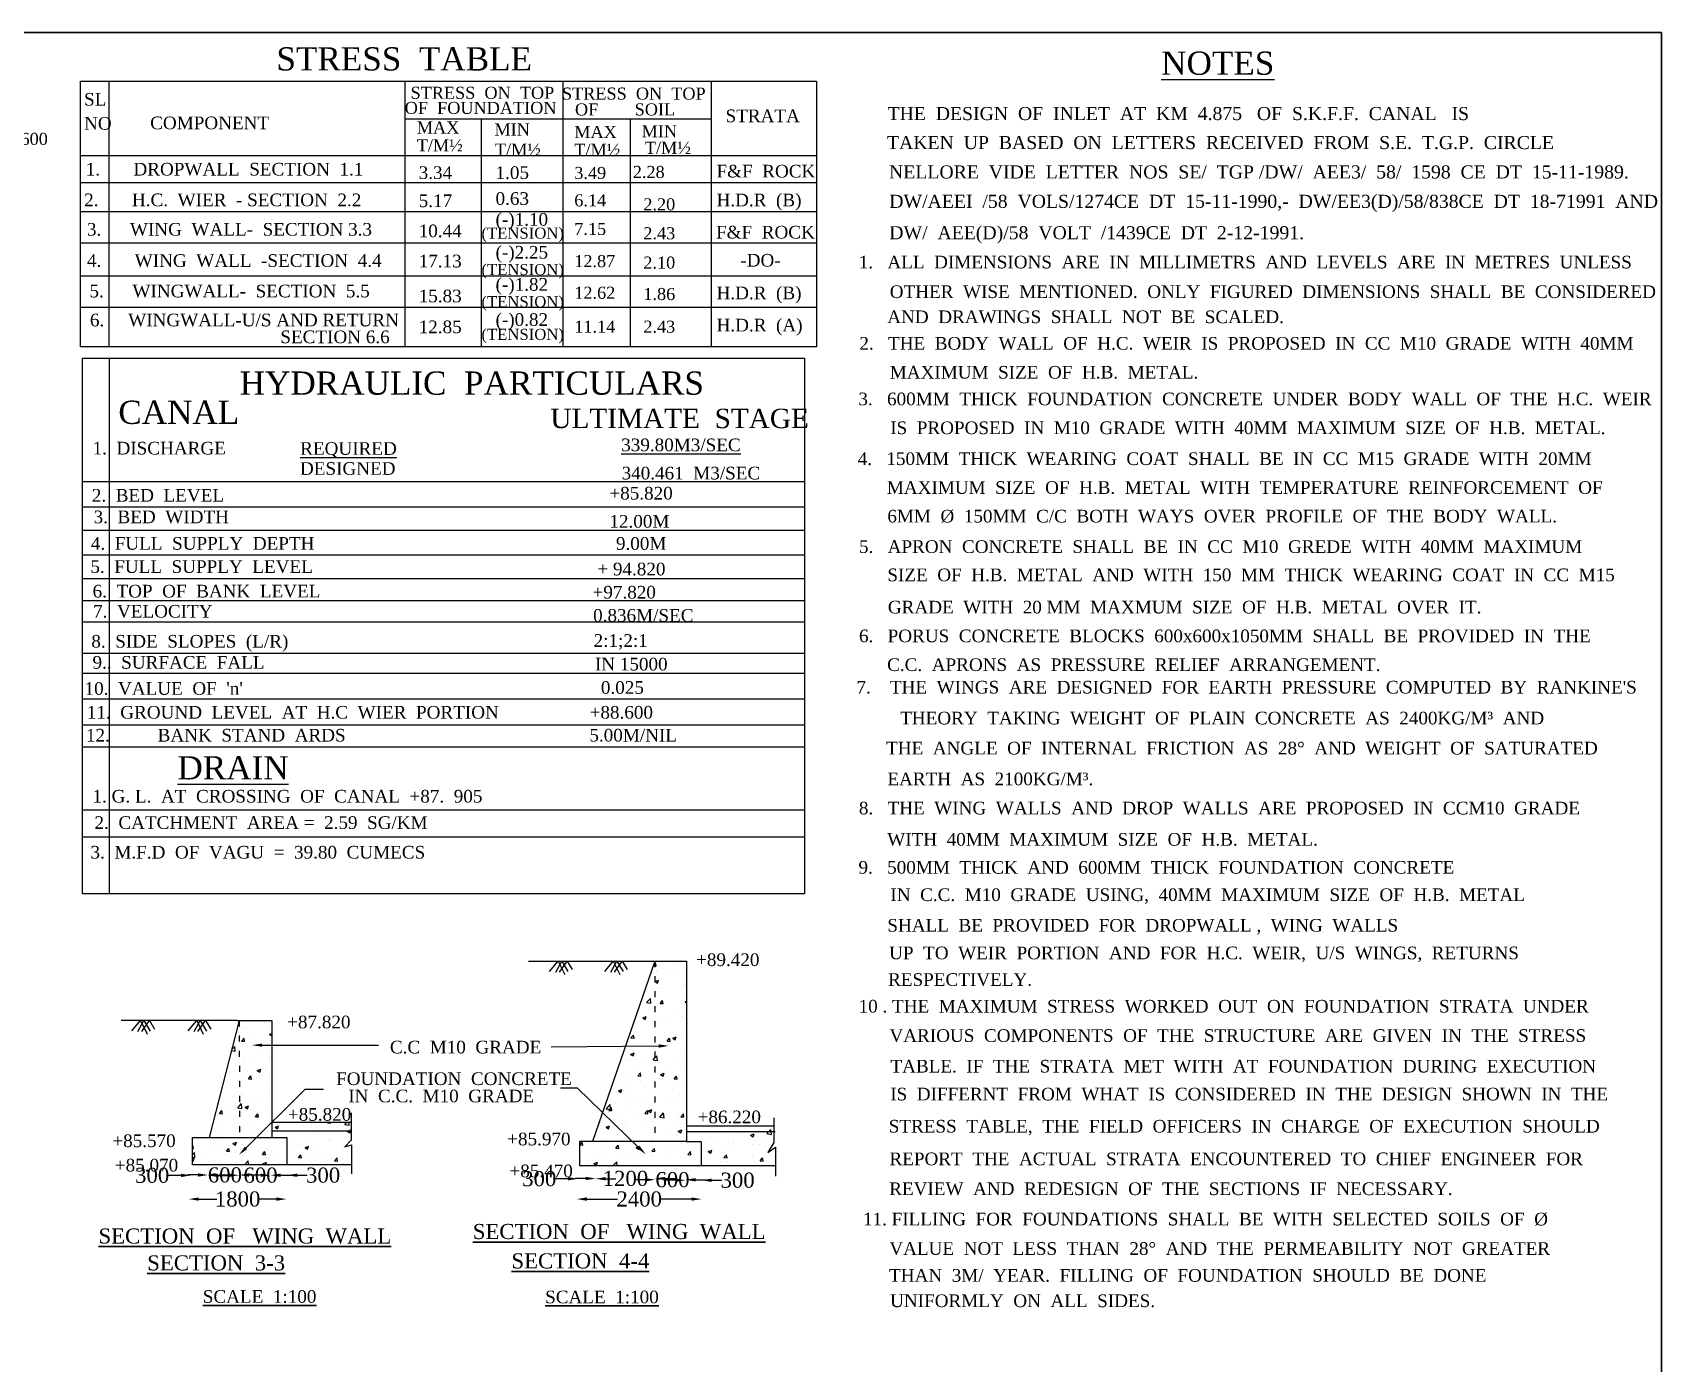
# Model space of a CAD drawing. Header units: millimetres. Extents: x -11858 to -3166, y -2910 to 2562.
# Drawn here: x -6419 to -3177, y -88 to 2562 of the extents above; entities that cross this region are included whole.
import ezdxf

# ---------------------------------------------------------------- set-up
doc = ezdxf.new("R2010")
doc.units = ezdxf.units.MM
doc.header["$MEASUREMENT"] = 0
doc.linetypes.add('ACAD_ISO03W100', pattern=[30, 12, -18])
for name, color, linetype in [('DIM', 5, 'Continuous'), ('DOT LINE', 3, 'ACAD_ISO03W100'), ('DWG. LINE', 1, 'Continuous'), ('HATCH', 2, 'Continuous'), ('RAILING', 4, 'Continuous'), ('TEXT', 7, 'Continuous')]:
    doc.layers.add(name, color=color, linetype=linetype)
doc.layers.add('TITLE', color=7, linetype='Continuous', lineweight=30)
doc.styles.get("Standard").update_dxf_attribs({"font": 'TIMES.TTF', "height": 30})

msp = doc.modelspace()

# ---------------------------------------------------------------- linework, layer by layer
at = {"layer": 'DIM', "color": 5}
for p, q in [((-6124, 286.7), (-6149.5, 286.7)), ((-6090, 287.5), (-6110, 287.5)), ((-6050, 286.7), (-6030, 286.7)), ((-6028.5, 287), (-6048.5, 287)), ((-5988.5, 287.5), (-5968.5, 287.5)), ((-5965.5, 287), (-5985.5, 287)), ((-5925.5, 287), (-5905.5, 287)), ((-5892.5, 287), (-5872.5, 287)), ((-5353.5, 280), (-5379, 280)), ((-5318.5, 280.5), (-5338.5, 280.5)), ((-5278.5, 280), (-5258.5, 280)), ((-5200, 278), (-5220, 278)), ((-5160, 280.5), (-5140, 280.5)), ((-5139.5, 277), (-5159.5, 277)), ((-5099.5, 278), (-5079.5, 278)), ((-5067.5, 277), (-5047.5, 277)), ((-6088.5, 239.5), (-6052.3, 239.5)), ((-5934, 239.5), (-5970.2, 239.5)), ((-5316, 239.5), (-5254.9, 239.5)), ((-5107.5, 239.5), (-5168.6, 239.5))]:
    msp.add_line(p, q, dxfattribs=at)
at = {"layer": 'DIM'}
for points in [[(-5962.5, 546), (-5730.5, 546)], [(-5173, 544.3), (-5387, 542)], [(-5994.3, 341.6), (-5876.5, 458.5), (-5840, 458.5)], [(-5212.9, 342.4), (-5334.5, 460.5), (-5368.5, 460.5)]]:
    msp.add_lwpolyline(points, dxfattribs=at)
for points in [[(-5962.5, 542.7), (-5982.5, 546), (-5962.5, 549.3)], [(-5173, 547.6), (-5153, 544.5), (-5173, 541)], [(-5992, 339.2), (-6008.5, 327.5), (-5996.7, 344)], [(-5210.5, 344.8), (-5198.5, 328.5), (-5215.2, 340)]]:
    msp.add_solid(points, dxfattribs=at)
at = {"layer": 'DIM', "color": 5}
for points in [[(-6124, 290), (-6124, 283.4), (-6104, 286.7)], [(-6090, 290.8), (-6090, 284.2), (-6070, 287.5)], [(-6050, 290), (-6050, 283.4), (-6070, 286.7)], [(-6028.5, 290.3), (-6028.5, 283.7), (-6008.5, 287)], [(-5988.5, 290.8), (-5988.5, 284.2), (-6008.5, 287.5)], [(-5965.5, 290.3), (-5965.5, 283.7), (-5945.5, 287)], [(-5925.5, 290.3), (-5925.5, 283.7), (-5945.5, 287)], [(-5892.5, 290.3), (-5892.5, 283.7), (-5912.5, 287)], [(-5353.5, 283.3), (-5353.5, 276.7), (-5333.5, 280)], [(-5318.5, 283.8), (-5318.5, 277.2), (-5298.5, 280.5)], [(-5278.5, 283.3), (-5278.5, 276.7), (-5298.5, 280)], [(-5200, 281.3), (-5200, 274.7), (-5180, 278)], [(-5160, 283.8), (-5160, 277.2), (-5180, 280.5)], [(-5139.5, 280.3), (-5139.5, 273.7), (-5119.5, 277)], [(-5099.5, 281.3), (-5099.5, 274.7), (-5119.5, 278)], [(-5067.5, 280.3), (-5067.5, 273.7), (-5087.5, 277)], [(-6088.5, 242.8), (-6088.5, 236.2), (-6108.5, 239.5)], [(-5934, 242.8), (-5934, 236.2), (-5914, 239.5)], [(-5316, 242.8), (-5316, 236.2), (-5336, 239.5)], [(-5107.5, 242.8), (-5107.5, 236.2), (-5087.5, 239.5)]]:
    msp.add_solid(points, dxfattribs=at)
at = {"layer": 'DOT LINE'}
for p, q in [((-5180.5, 713.5), (-5180.5, 354)), ((-6008, 595), (-6007.2, 362))]:
    msp.add_line(p, q, dxfattribs=at)
at = {"layer": 'DWG. LINE'}
for p, q in [((-5432, 713.5), (-5117.5, 713.5)), ((-5180.5, 713.5), (-5304.5, 354)), ((-5117.5, 713.5), (-5117.5, 354)), ((-6012, 595), (-6243, 595)), ((-6008, 595), (-6068, 362)), ((-6012, 595), (-5943, 595)), ((-5943, 595), (-5943, 361)), ((-5943, 392.5), (-5785, 392.5)), ((-5785, 411.5), (-5785, 357)), ((-4943.5, 401.5), (-4943.5, 352.5)), ((-6101, 308), (-6101, 362)), ((-6101, 362), (-5913.5, 362)), ((-5943, 375.5), (-5785, 375.5)), ((-5913.5, 362), (-5913.5, 308)), ((-5785, 357), (-5797.5, 343.5)), ((-5117.5, 385.5), (-4943.5, 385.5)), ((-5117.5, 374), (-4941, 374)), ((-5797.5, 343.5), (-5784.5, 347.5)), ((-5784.5, 347.5), (-5784.5, 290)), ((-5117.5, 354), (-5330.5, 354)), ((-5330.5, 354), (-5330.5, 306.5)), ((-5117.5, 354), (-5088.5, 354)), ((-5088.5, 354), (-5088.5, 306.5)), ((-4943.5, 352.5), (-4955.5, 332)), ((-4955.5, 332), (-4940.5, 343)), ((-4940.5, 343), (-4940.5, 285)), ((-5784.5, 308), (-6101, 308)), ((-5330.5, 306.5), (-4941, 306.5))]:
    msp.add_line(p, q, dxfattribs=at)
at = {"layer": 'HATCH'}
for p, q in [((-5390, 692.9), (-5373, 713.5)), ((-5378, 691.4), (-5366, 713.5)), ((-5378, 691.4), (-5366, 713.5)), ((-5373, 713.5), (-5360, 686.4)), ((-5370.5, 691.4), (-5355.3, 713.5)), ((-5366, 713.5), (-5353.5, 692.4)), ((-5366, 713.5), (-5353.5, 692.4)), ((-5355.3, 713.5), (-5345, 696.4)), ((-5280.5, 692.9), (-5263.5, 713.5)), ((-5268.5, 691.4), (-5256.5, 713.5)), ((-5268.5, 691.4), (-5256.5, 713.5)), ((-5263.5, 713.5), (-5250.5, 686.4)), ((-5261, 691.4), (-5245.8, 713.5)), ((-5256.5, 713.5), (-5244, 692.4)), ((-5256.5, 713.5), (-5244, 692.4)), ((-5245.8, 713.5), (-5235.5, 696.4)), ((-5183.6, 704.4), (-5180.5, 704.1)), ((-5183.3, 705.4), (-5180.5, 708.7)), ((-5180.5, 708.7), (-5179.3, 710.2)), ((-5180.5, 704.1), (-5178.1, 703.9)), ((-5178.1, 703.9), (-5179.3, 710.2)), ((-5176.8, 694.4), (-5176.8, 694.4)), ((-5174.8, 693), (-5174.8, 693)), ((-5160.2, 697.5), (-5160.2, 697.5)), ((-5138.9, 699.4), (-5138.9, 699.4)), ((-5132.9, 705), (-5132.9, 705)), ((-5122.9, 700.5), (-5122.9, 700.5)), ((-5180.4, 652.5), (-5180.4, 652.5)), ((-5180.3, 672.8), (-5173.3, 675.4)), ((-5180.3, 672.8), (-5175.3, 669.4)), ((-5176, 659.7), (-5176, 659.7)), ((-5175.3, 669.4), (-5173.3, 675.4)), ((-5173.8, 667.6), (-5173.8, 667.6)), ((-5165.2, 659.9), (-5165.2, 659.9)), ((-5124.1, 667.2), (-5124.1, 667.2)), ((-5122, 662.5), (-5122, 662.5)), ((-5120.5, 665.3), (-5120.5, 665.3)), ((-5197.4, 630.8), (-5189.6, 638.9)), ((-5197.4, 630.8), (-5188.5, 629.4)), ((-5193.3, 616.5), (-5193.3, 616.5)), ((-5191.5, 620.5), (-5191.5, 620.5)), ((-5188.5, 629.4), (-5189.6, 638.9)), ((-5177.2, 626.4), (-5177.2, 626.4)), ((-5170.2, 629.2), (-5165.4, 635)), ((-5170.2, 629.2), (-5164.2, 628.7)), ((-5164.2, 628.7), (-5165.4, 635)), ((-5128.4, 628.8), (-5128.4, 628.8)), ((-5125.3, 633.9), (-5125.3, 633.9)), ((-5120.6, 632.5), (-5117.5, 633.7)), ((-5120.6, 632.5), (-5117.5, 630.4)), ((-6221.5, 574.4), (-6204.5, 595)), ((-6209.5, 572.9), (-6197.5, 595)), ((-6209.5, 572.9), (-6197.5, 595)), ((-6204.5, 595), (-6191.5, 567.9)), ((-6202, 572.9), (-6186.8, 595)), ((-6197.5, 595), (-6185, 573.9)), ((-6197.5, 595), (-6185, 573.9)), ((-6186.8, 595), (-6176.5, 577.9)), ((-6109.5, 574.4), (-6092.5, 595)), ((-6097.5, 572.9), (-6085.5, 595)), ((-6097.5, 572.9), (-6085.5, 595)), ((-6092.5, 595), (-6079.5, 567.9)), ((-6090, 572.9), (-6074.8, 595)), ((-6085.5, 595), (-6073, 573.9)), ((-6085.5, 595), (-6073, 573.9)), ((-6074.8, 595), (-6064.5, 577.9)), ((-5958.2, 591.5), (-5958.2, 591.5)), ((-5943.8, 588.3), (-5943.8, 588.3)), ((-5204.7, 600.2), (-5197.6, 602.9)), ((-5204.7, 600.2), (-5199.7, 596.9)), ((-5199.7, 596.9), (-5197.6, 602.9)), ((-5184.5, 592.8), (-5184.5, 592.8)), ((-5178.5, 593.1), (-5178.5, 593.1)), ((-5172.2, 603), (-5172.2, 603)), ((-5154.7, 589.4), (-5154.7, 589.4)), ((-5139.9, 614.2), (-5139.9, 614.2)), ((-5129.6, 592.7), (-5129.6, 592.7)), ((-5126.5, 600.6), (-5126.5, 600.6)), ((-5126.2, 602.8), (-5126.2, 602.8)), ((-5118.8, 600.8), (-5118.8, 600.8)), ((-6003.2, 554.1), (-5998.4, 559.8)), ((-6003.2, 554.1), (-5997.2, 553.6)), ((-6000.7, 579.3), (-6000.7, 579.3)), ((-5997.2, 553.5), (-5998.4, 559.8)), ((-5994.3, 581.9), (-5994.3, 581.9)), ((-5984.5, 552.1), (-5984.5, 552.1)), ((-5976.7, 557.4), (-5976.7, 557.4)), ((-5959.5, 555.4), (-5959.5, 555.4)), ((-5947.5, 567.8), (-5943, 569.5)), ((-5947.5, 567.8), (-5943, 564.7)), ((-5945, 555), (-5945, 555)), ((-5230.2, 553.4), (-5230.2, 553.4)), ((-5228.1, 560.3), (-5223.3, 566)), ((-5228.1, 560.3), (-5222.1, 559.7)), ((-5222.1, 559.7), (-5223.3, 566)), ((-5218.8, 560.9), (-5218.8, 560.9)), ((-5217.8, 581.1), (-5217.8, 581.1)), ((-5213.2, 565.7), (-5213.2, 565.7)), ((-5179.7, 559.8), (-5179.7, 559.8)), ((-5160.5, 570.9), (-5160.5, 570.9)), ((-5159.8, 563.4), (-5159.8, 563.4)), ((-5156.3, 554), (-5151.5, 559.7)), ((-5156.3, 554), (-5150.4, 553.5)), ((-5155.9, 553.2), (-5155.9, 553.2)), ((-5150.4, 553.5), (-5151.5, 559.7)), ((-5145, 560), (-5138, 562.7)), ((-5145, 560), (-5140, 556.6)), ((-5140, 556.6), (-5138, 562.7)), ((-5127.7, 567.3), (-5127.7, 567.3)), ((-5118.1, 558.2), (-5118.1, 558.2)), ((-6023.4, 535.1), (-6015.8, 533.9)), ((-6022.9, 537.2), (-6016.9, 543.4)), ((-6015.8, 533.9), (-6016.9, 543.4)), ((-6012.3, 535), (-6012.3, 535)), ((-5995.5, 548.6), (-5995.5, 548.6)), ((-5980, 546.1), (-5980, 546.1)), ((-5959, 532.7), (-5959, 532.7)), ((-5947.9, 520.9), (-5947.9, 520.9)), ((-5946.2, 521.7), (-5946.2, 521.7)), ((-5231.4, 520.1), (-5231.4, 520.1)), ((-5229, 527.7), (-5222, 530.4)), ((-5229, 527.7), (-5224, 524.4)), ((-5224, 524.4), (-5222, 530.4)), ((-5184.1, 516.8), (-5180.5, 520.6)), ((-5181, 549.9), (-5181, 549.9)), ((-5180.9, 526.5), (-5180.9, 526.5)), ((-5180.7, 525.9), (-5180.7, 525.9)), ((-5180.5, 520.6), (-5176.4, 525)), ((-5175.2, 515.5), (-5176.4, 525)), ((-5144.4, 518.8), (-5144.4, 518.8)), ((-5128.9, 534), (-5128.9, 534)), ((-5122.3, 535.9), (-5122.3, 535.9)), ((-6010.8, 512.6), (-6010.8, 512.6)), ((-5999.9, 495.3), (-5999.9, 495.3)), ((-5996.8, 512.4), (-5996.8, 512.4)), ((-5996.7, 515.3), (-5996.7, 515.3)), ((-5985.8, 515.9), (-5985.8, 515.9)), ((-5971.9, 495.3), (-5964.9, 497.9)), ((-5971.9, 495.3), (-5966.9, 491.9)), ((-5966.9, 491.9), (-5964.9, 497.9)), ((-5947.4, 488.4), (-5947.4, 488.4)), ((-5946.5, 493), (-5946.5, 493)), ((-5239, 515.9), (-5239, 515.9)), ((-5232.7, 514.6), (-5232.7, 514.6)), ((-5232.6, 486.8), (-5232.6, 486.8)), ((-5214.2, 485), (-5209.4, 490.8)), ((-5211.6, 501.1), (-5211.6, 501.1)), ((-5208.2, 484.5), (-5209.4, 490.8)), ((-5207.3, 510.5), (-5207.3, 510.5)), ((-5184.1, 516.8), (-5180.5, 516.3)), ((-5182.2, 513.8), (-5182.2, 513.8)), ((-5182.1, 493.2), (-5182.1, 493.2)), ((-5180.5, 516.3), (-5175.3, 515.5)), ((-5179.3, 512.3), (-5179.3, 512.3)), ((-5169.3, 487.5), (-5162.3, 490.2)), ((-5169.3, 487.5), (-5164.3, 484.1)), ((-5164.3, 484.1), (-5162.3, 490.2)), ((-5158.2, 498.9), (-5158.2, 498.9)), ((-5130.2, 500.7), (-5130.2, 500.7)), ((-5125.9, 510), (-5125.9, 510)), ((-6037.1, 473.2), (-6037.1, 473.2)), ((-6012.1, 476.5), (-6012.1, 476.5)), ((-5997.9, 482), (-5997.9, 482)), ((-5989.3, 478.9), (-5984.5, 484.6)), ((-5989.3, 478.9), (-5983.3, 478.3)), ((-5983.3, 478.3), (-5984.5, 484.6)), ((-5974.2, 481.5), (-5974.2, 481.5)), ((-5948.6, 455.1), (-5948.6, 455.1)), ((-5253.3, 455.2), (-5246.3, 457.9)), ((-5253.3, 455.2), (-5248.3, 451.9)), ((-5252.6, 463.7), (-5252.6, 463.7)), ((-5248.3, 451.9), (-5246.3, 457.9)), ((-5243.1, 456.2), (-5243.1, 456.2)), ((-5233.6, 471.1), (-5233.6, 471.1)), ((-5214.2, 485), (-5208.2, 484.5)), ((-5208.6, 474.3), (-5208.6, 474.3)), ((-5199.2, 461.5), (-5199.2, 461.5)), ((-5184.8, 466.2), (-5184.8, 466.2)), ((-5183.3, 459.9), (-5183.3, 459.9)), ((-5170.7, 479.3), (-5170.7, 479.3)), ((-5145.8, 459.2), (-5145.8, 459.2)), ((-5142.5, 478.8), (-5137.7, 484.5)), ((-5142.5, 478.8), (-5136.5, 478.2)), ((-5136.5, 478.2), (-5137.6, 484.5)), ((-5131.4, 467.4), (-5131.4, 467.4)), ((-5126.5, 476.2), (-5126.5, 476.2)), ((-6038.4, 437.1), (-6038.4, 437.1)), ((-6019.4, 444.2), (-6019.4, 444.2)), ((-6011.4, 421.3), (-6007.5, 425.5)), ((-6007.5, 425.5), (-6003.6, 429.5)), ((-6002.5, 419.9), (-6003.6, 429.4)), ((-6000.9, 452.7), (-6000.9, 452.7)), ((-6000.5, 442), (-6000.5, 442)), ((-5999.1, 448.7), (-5999.1, 448.7)), ((-5998.3, 430.8), (-5998.3, 430.8)), ((-5996.2, 422.7), (-5989.2, 425.4)), ((-5996.2, 422.7), (-5991.2, 419.4)), ((-5991.2, 419.4), (-5989.2, 425.4)), ((-5977, 430.7), (-5977, 430.7)), ((-5966, 441.9), (-5966, 441.9)), ((-5949.9, 421.8), (-5949.9, 421.8)), ((-5944.9, 428.5), (-5944.9, 428.5)), ((-5277.6, 419.4), (-5269.8, 427.6)), ((-5277.5, 424.2), (-5277.5, 424.2)), ((-5272, 416.1), (-5267.2, 421.8)), ((-5268.7, 418), (-5269.8, 427.5)), ((-5266.1, 415.6), (-5267.2, 421.8)), ((-5259.9, 431.6), (-5259.9, 431.6)), ((-5234.9, 434.9), (-5234.9, 434.9)), ((-5233.8, 453.5), (-5233.8, 453.5)), ((-5219.1, 434.2), (-5219.1, 434.2)), ((-5197, 439.9), (-5197, 439.9)), ((-5184.5, 426.6), (-5184.5, 426.6)), ((-5160.8, 444.2), (-5160.8, 444.2)), ((-5133.8, 448.2), (-5133.8, 448.2)), ((-5132.6, 434.1), (-5132.6, 434.1)), ((-6051.7, 408.4), (-6051.7, 408.4)), ((-6047.2, 409.9), (-6042.3, 415.7)), ((-6047.2, 409.9), (-6041.2, 409.4)), ((-6041.2, 409.4), (-6042.3, 415.7)), ((-6039.3, 393.4), (-6039.3, 393.4)), ((-6035.3, 420.7), (-6035.3, 420.7)), ((-6026.8, 402.6), (-6026.8, 402.6)), ((-6011.4, 421.3), (-6007.4, 420.7)), ((-6007.4, 420.7), (-6002.5, 420)), ((-6000.4, 415.4), (-6000.4, 415.4)), ((-5985.9, 391.1), (-5985.9, 391.1)), ((-5975.4, 403.6), (-5970.6, 409.4)), ((-5975.4, 403.6), (-5969.5, 403.1)), ((-5969.5, 403.1), (-5970.6, 409.4)), ((-5963.7, 410.9), (-5963.7, 410.9)), ((-5838.9, 391.4), (-5838.9, 391.4)), ((-5832, 391.1), (-5830.8, 392.5)), ((-5832, 391.1), (-5826, 390.6)), ((-5826, 390.6), (-5826.4, 392.5)), ((-5798, 388.2), (-5793.9, 392.5)), ((-5789.1, 386.8), (-5789.7, 392.5)), ((-5286.2, 392.2), (-5286.2, 392.2)), ((-5277.6, 419.4), (-5268.7, 418.1)), ((-5272.1, 412.6), (-5272.1, 412.6)), ((-5272, 416.1), (-5266.1, 415.6)), ((-5261.2, 395.5), (-5261.2, 395.5)), ((-5251, 399.2), (-5251, 399.2)), ((-5239.3, 389.2), (-5239.3, 389.2)), ((-5235, 420.2), (-5235, 420.2)), ((-5223.3, 400.5), (-5223.3, 400.5)), ((-5218.7, 410.4), (-5218.7, 410.4)), ((-5200.3, 409.8), (-5195.5, 415.6)), ((-5200.3, 409.8), (-5194.3, 409.3)), ((-5197.6, 396.9), (-5197.6, 396.9)), ((-5194.3, 409.3), (-5195.5, 415.6)), ((-5193.6, 415), (-5186.6, 417.6)), ((-5193.6, 415), (-5188.6, 411.6)), ((-5188.6, 411.6), (-5186.6, 417.6)), ((-5185.7, 393.4), (-5185.7, 393.4)), ((-5180.9, 399.2), (-5180.9, 399.2)), ((-5170.9, 402.9), (-5163.1, 411)), ((-5170.9, 402.9), (-5162, 401.5)), ((-5165.3, 408.1), (-5165.3, 408.1)), ((-5162, 401.5), (-5163.1, 411)), ((-5160.1, 408.8), (-5160.1, 408.8)), ((-5144.2, 394.7), (-5144.2, 394.7)), ((-5135.1, 412.1), (-5135.1, 412.1)), ((-5133.8, 400.9), (-5133.8, 400.9)), ((-5128.6, 403.6), (-5123.8, 409.3)), ((-5128.6, 403.6), (-5122.6, 403)), ((-5122.6, 403), (-5123.8, 409.3)), ((-5122.6, 409.3), (-5122.6, 409.3)), ((-6091, 358.2), (-6091, 358.2)), ((-6055.4, 375.7), (-6055.4, 375.7)), ((-6053.1, 363.2), (-6053.1, 363.2)), ((-6052.9, 375.1), (-6052.9, 375.1)), ((-6001.6, 382.1), (-6001.6, 382.1)), ((-5997.1, 385.7), (-5997.1, 385.7)), ((-5990, 371.5), (-5990, 371.5)), ((-5964.9, 374.8), (-5964.9, 374.8)), ((-5951.1, 388.5), (-5951.1, 388.5)), ((-5936.5, 382.5), (-5929.5, 385.2)), ((-5936.5, 382.5), (-5931.5, 379.1)), ((-5932.5, 388.9), (-5932.5, 388.9)), ((-5931.5, 379.1), (-5929.5, 385.2)), ((-5927.1, 379.8), (-5927.1, 379.8)), ((-5900.3, 362.7), (-5900.3, 362.7)), ((-5879.2, 386.6), (-5879.2, 386.6)), ((-5863.9, 388.1), (-5863.9, 388.1)), ((-5849, 369.8), (-5849, 369.8)), ((-5827.3, 356.9), (-5827.3, 356.9)), ((-5825.8, 384.3), (-5825.8, 384.3)), ((-5798.5, 376.2), (-5798.5, 376.2)), ((-5798, 388.2), (-5789.1, 386.8)), ((-5792.8, 374.5), (-5790.1, 375.5)), ((-5792.8, 374.5), (-5787.8, 371.1)), ((-5790.1, 375.5), (-5785.8, 377.2)), ((-5787.8, 371.1), (-5786.4, 375.5)), ((-5786.4, 375.5), (-5785.8, 377.2)), ((-5291.9, 361.8), (-5291.9, 361.8)), ((-5287.6, 379.9), (-5287.6, 379.9)), ((-5277.6, 382.7), (-5270.6, 385.4)), ((-5277.6, 382.7), (-5272.7, 379.3)), ((-5272.7, 379.3), (-5270.6, 385.4)), ((-5249.6, 361), (-5249.6, 361)), ((-5238.6, 359.5), (-5238.6, 359.5)), ((-5236.3, 387), (-5236.3, 387)), ((-5187, 360.1), (-5187, 360.1)), ((-5186.4, 369.3), (-5186.4, 369.3)), ((-5185.2, 357.3), (-5185.2, 357.3)), ((-5161.4, 372.6), (-5161.4, 372.6)), ((-5135, 367.6), (-5135, 367.6)), ((-5133.9, 374.7), (-5126.9, 377.4)), ((-5133.9, 374.7), (-5129, 371.3)), ((-5129, 371.3), (-5126.9, 377.4)), ((-5123.5, 377.6), (-5123.5, 377.6)), ((-5083.7, 374.6), (-5083.7, 374.6)), ((-5083.7, 374.6), (-5083.7, 374.6)), ((-5083.7, 374.6), (-5083.7, 374.6)), ((-5068.4, 359.6), (-5068.4, 359.6)), ((-5058.8, 385.5), (-5055.3, 384.9)), ((-5058.8, 385.5), (-5055.3, 384.9)), ((-5058.8, 385.5), (-5055.3, 384.9)), ((-5055.3, 384.9), (-5055.3, 385.5)), ((-5055.3, 384.9), (-5055.3, 385.5)), ((-5055.3, 384.9), (-5055.3, 385.5)), ((-5033.2, 381), (-5033.2, 381)), ((-5033.2, 381), (-5033.2, 381)), ((-5033.2, 381), (-5033.2, 381)), ((-5010.1, 369.6), (-5010.1, 369.6)), ((-4990.2, 366.7), (-4983.2, 369.4)), ((-4990.2, 366.7), (-4985.2, 363.3)), ((-4985.2, 363.3), (-4983.2, 369.4)), ((-4960.6, 363.1), (-4960.6, 363.1)), ((-4957.4, 369.8), (-4953.4, 374)), ((-4957.4, 369.8), (-4948.5, 368.4)), ((-4953.4, 374), (-4949.6, 377.9)), ((-4953.4, 374), (-4949.6, 377.9)), ((-4953.4, 374), (-4949.6, 377.9)), ((-4951.8, 379.6), (-4951.8, 379.6)), ((-4951.8, 379.6), (-4951.8, 379.6)), ((-4951.8, 379.6), (-4951.8, 379.6)), ((-4949.2, 374), (-4949.6, 377.9)), ((-4949.2, 374), (-4949.6, 377.9)), ((-4949.2, 374), (-4949.6, 377.9)), ((-4948.5, 368.4), (-4949.2, 374)), ((-6101, 345.7), (-6100.2, 346.7)), ((-6101, 340.6), (-6099, 340.4)), ((-6101, 328), (-6097.1, 332)), ((-6099, 340.4), (-6100.2, 346.7)), ((-6096, 322.5), (-6097.1, 332)), ((-6091.1, 331.1), (-6091.1, 331.1)), ((-6058.8, 342.3), (-6058.8, 342.3)), ((-6054.1, 341.8), (-6054.1, 341.8)), ((-6037.7, 328.8), (-6037.7, 328.8)), ((-6033.3, 334.7), (-6028.5, 340.4)), ((-6033.3, 334.7), (-6027.3, 334.2)), ((-6027.3, 334.2), (-6028.5, 340.4)), ((-6020.5, 350.2), (-6013.5, 352.9)), ((-6020.5, 350.2), (-6015.6, 346.9)), ((-6016.3, 332), (-6016.3, 332)), ((-6015.6, 346.9), (-6013.5, 352.9)), ((-6005.4, 340), (-6005.4, 340)), ((-6002.8, 348.8), (-6002.8, 348.8)), ((-6001.2, 326.1), (-6001.2, 326.1)), ((-5991.2, 335.3), (-5991.2, 335.3)), ((-5984.3, 326.6), (-5984.3, 326.6)), ((-5961.6, 328.4), (-5956.7, 334.2)), ((-5961.6, 328.4), (-5955.6, 327.9)), ((-5955.6, 327.9), (-5956.7, 334.2)), ((-5953.4, 340.3), (-5953.4, 340.3)), ((-5952.3, 355.2), (-5952.3, 355.2)), ((-5952, 337.8), (-5952, 337.8)), ((-5942.9, 336.1), (-5942.9, 336.1)), ((-5930.9, 324.3), (-5930.9, 324.3)), ((-5901.6, 329.4), (-5901.6, 329.4)), ((-5898.6, 335.5), (-5898.6, 335.5)), ((-5890.2, 348.6), (-5890.2, 348.6)), ((-5889.8, 322.1), (-5885, 327.9)), ((-5883.9, 321.6), (-5885, 327.9)), ((-5884.6, 346.1), (-5884.6, 346.1)), ((-5876.8, 342.2), (-5869.8, 344.9)), ((-5876.8, 342.2), (-5871.9, 338.9)), ((-5871.9, 338.9), (-5869.8, 344.9)), ((-5865.2, 351.9), (-5865.2, 351.9)), ((-5850.2, 336.5), (-5850.2, 336.5)), ((-5845.2, 333.2), (-5845.2, 333.2)), ((-5826.3, 356.1), (-5826.3, 356.1)), ((-5802.3, 334.1), (-5802.3, 334.1)), ((-5799.7, 342.9), (-5799.7, 342.9)), ((-5791.9, 331), (-5791.9, 331)), ((-5790.4, 325.8), (-5790.4, 325.8)), ((-5329.9, 347.2), (-5325.1, 352.9)), ((-5329.9, 347.2), (-5323.9, 346.6)), ((-5323.9, 346.6), (-5325.1, 352.9)), ((-5312.5, 352.7), (-5312.5, 352.7)), ((-5288.8, 346.6), (-5288.8, 346.6)), ((-5287.5, 356), (-5287.5, 356)), ((-5258.2, 340.9), (-5253.4, 346.6)), ((-5258.2, 340.9), (-5252.2, 340.4)), ((-5252.2, 340.4), (-5253.4, 346.6)), ((-5243.4, 329.6), (-5243.4, 329.6)), ((-5237.5, 353.7), (-5237.5, 353.7)), ((-5218, 342.4), (-5211, 345.1)), ((-5218, 342.4), (-5213, 339.1)), ((-5213, 339.1), (-5211, 345.1)), ((-5212.8, 329.9), (-5212.8, 329.9)), ((-5188.2, 326.8), (-5188.2, 326.8)), ((-5187.7, 333.2), (-5187.7, 333.2)), ((-5186.4, 334.6), (-5181.6, 340.4)), ((-5186.4, 334.6), (-5180.5, 334.1)), ((-5185.1, 339.6), (-5185.1, 339.6)), ((-5180.5, 334.1), (-5181.6, 340.3)), ((-5149.8, 338.2), (-5149.8, 338.2)), ((-5136.2, 334.3), (-5136.2, 334.3)), ((-5131.8, 355), (-5131.8, 355)), ((-5126.8, 349.6), (-5126.8, 349.6)), ((-5114.7, 328.3), (-5109.9, 334.1)), ((-5114.7, 328.3), (-5108.7, 327.8)), ((-5108.7, 327.8), (-5109.9, 334.1)), ((-5102.8, 327.6), (-5102.8, 327.6)), ((-5086.7, 346.5), (-5086.7, 346.5)), ((-5084.9, 341.3), (-5084.9, 341.3)), ((-5078.4, 352.8), (-5078.4, 352.8)), ((-5074.2, 334.4), (-5067.2, 337.1)), ((-5074.2, 334.4), (-5069.3, 331.1)), ((-5069.3, 331.1), (-5067.2, 337.1)), ((-5061.7, 349.8), (-5061.7, 349.8)), ((-5044.5, 337.6), (-5044.5, 337.6)), ((-5043, 322.1), (-5038.2, 327.8)), ((-5037, 321.5), (-5038.2, 327.8)), ((-5034.4, 347.7), (-5034.4, 347.7)), ((-5025, 350.5), (-5025, 350.5)), ((-5023.8, 354.8), (-5023.8, 354.8)), ((-4986.2, 347.6), (-4986.2, 347.6)), ((-4982.5, 355.2), (-4982.5, 355.2)), ((-4971.7, 348.3), (-4971.7, 348.3)), ((-4961.9, 326.9), (-4961.9, 326.9)), ((-6101, 323.3), (-6096, 322.5)), ((-6101, 319.3), (-6097.6, 320.7)), ((-6101, 315.6), (-6099.6, 314.6)), ((-6099.6, 314.6), (-6097.6, 320.7)), ((-6079.4, 323.7), (-6079.4, 323.7)), ((-6059.6, 316), (-6059.6, 316)), ((-6055.4, 308.5), (-6055.4, 308.5)), ((-6004, 315.5), (-6004, 315.5)), ((-5997.6, 308), (-5990.4, 315.5)), ((-5989.5, 308), (-5990.4, 315.5)), ((-5960.9, 310), (-5953.8, 312.7)), ((-5960.9, 310), (-5957.9, 308)), ((-5955.4, 308), (-5953.8, 312.6)), ((-5953.5, 321.9), (-5953.5, 321.9)), ((-5919, 314.1), (-5919, 314.1)), ((-5916.5, 309.2), (-5916.5, 309.2)), ((-5891.5, 312.5), (-5891.5, 312.5)), ((-5889.8, 322.1), (-5883.9, 321.6)), ((-5877.5, 322.1), (-5877.5, 322.1)), ((-5860.6, 324.1), (-5860.6, 324.1)), ((-5853.6, 317.5), (-5853.6, 317.5)), ((-5824.2, 319.8), (-5824.2, 319.8)), ((-5818.1, 315.9), (-5813.3, 321.6)), ((-5818.1, 315.9), (-5812.1, 315.3)), ((-5812.1, 315.3), (-5813.3, 321.6)), ((-5800.9, 309.6), (-5800.9, 309.6)), ((-5313.8, 316.6), (-5313.8, 316.6)), ((-5311.4, 310.7), (-5311.4, 310.7)), ((-5302, 310.2), (-5295, 312.9)), ((-5302, 310.2), (-5297, 306.8)), ((-5301.7, 319.6), (-5301.7, 319.6)), ((-5297, 306.8), (-5295, 312.9)), ((-5290, 313.3), (-5290, 313.3)), ((-5275.9, 321.6), (-5275.9, 321.6)), ((-5263.4, 306.5), (-5256.6, 313.6)), ((-5258, 308.4), (-5258, 308.4)), ((-5255.7, 306.5), (-5256.6, 313.6)), ((-5238.7, 320.4), (-5238.7, 320.4)), ((-5219.4, 307.6), (-5219.4, 307.6)), ((-5161.1, 317.6), (-5161.1, 317.6)), ((-5113, 307), (-5113, 307)), ((-5088, 310.3), (-5088, 310.3)), ((-5086.1, 308), (-5086.1, 308)), ((-5050.1, 315.3), (-5050.1, 315.3)), ((-5043, 322.1), (-5037, 321.5)), ((-5035.6, 314.4), (-5035.6, 314.4)), ((-4986.9, 323.6), (-4986.9, 323.6)), ((-4983.7, 321.9), (-4983.7, 321.9)), ((-4971.3, 315.8), (-4966.4, 321.5)), ((-4971.3, 315.8), (-4965.3, 315.3)), ((-4965.3, 315.3), (-4966.4, 321.5)), ((-4948, 312.7), (-4948, 312.7))]:
    msp.add_line(p, q, dxfattribs=at)
at = {"layer": 'RAILING'}
for p, q in [((-6324, 2465), (-4859, 2465)), ((-6324, 1936.5), (-6324, 2465)), ((-6267.5, 2465), (-6267.5, 1936.5)), ((-5678, 2465), (-5678, 1936.5)), ((-5364, 2465), (-5364, 1936.5)), ((-5068.5, 2465), (-5068.5, 1936.5)), ((-4859, 2465), (-4859, 1936.5)), ((-5526.5, 2390), (-5526.5, 1936.5)), ((-5229.5, 2390), (-5229.5, 1936.5)), ((-6324, 2317), (-4859, 2317)), ((-6324, 2263.5), (-4859, 2263.5)), ((-6324, 2206), (-4859, 2206)), ((-6324, 2143.5), (-4859, 2143.5)), ((-6324, 2077.5), (-4859, 2077.5)), ((-6324, 2015), (-4859, 2015)), ((-4859, 1936.5), (-6324, 1936.5)), ((-6320, 1913.5), (-4882.5, 1913.5)), ((-6320, 847.5), (-6320, 1913.5)), ((-6266.5, 1913.5), (-6266.5, 847.5)), ((-4882.5, 1913.5), (-4882.5, 847.5)), ((-6320, 1668.5), (-4882.5, 1668.5)), ((-6320, 1618), (-4882.5, 1618)), ((-6320, 1571.5), (-4882.5, 1571.5)), ((-6320, 1522.5), (-4882.5, 1522.5)), ((-6320, 1475), (-4882.5, 1475)), ((-6320, 1431.5), (-4882.5, 1431.5)), ((-6320, 1389), (-4882.5, 1389)), ((-6320, 1326.5), (-4882.5, 1326.5)), ((-6320, 1286.5), (-4882.5, 1286.5)), ((-6320, 1235.5), (-4882.5, 1235.5)), ((-6320, 1184), (-4882.5, 1184)), ((-6320, 1140), (-4882.5, 1140)), ((-6320, 1014.5), (-4882.5, 1014.5)), ((-6320, 961), (-4882.5, 961)), ((-4882.5, 847.5), (-6320, 847.5))]:
    msp.add_line(p, q, dxfattribs=at)
msp.add_lwpolyline([(-5678, 2390), (-5068.5, 2390)], dxfattribs=at)
at = {"layer": 'TITLE'}
for p, q in [((-3177, 2562), (-11858.5, 2562)), ((-3177, -2910.5), (-3177, 2562))]:
    msp.add_line(p, q, dxfattribs=at)

# ---------------------------------------------------------------- texts
at = {"layer": 'DIM', "color": 4, "char_height": 30, "attachment_point": 5}
for s, insert in [('\\A1;300', (-6181.2, 286.7)), ('\\A1;600', (-6036.5, 287.5)), ('\\A1;600', (-5965.5, 287)), ('\\A1;300', (-5840.9, 287)), ('\\A1;300', (-5410.7, 280)), ('\\A1;1200', (-5239.2, 280.5)), ('\\A1;600', (-5145.5, 278)), ('\\A1;300', (-5015.9, 277)), ('\\A1;1800', (-6011.2, 239.5)), ('\\A1;2400', (-5211.8, 239.5))]:
    msp.add_mtext(s, dxfattribs=dict(at, insert=insert))
at = {"layer": 'TEXT'}
for s, height, p in [('STRESS  TABLE', 46.272, (-5933.9, 2486.5)), ('%%UNOTES', 46.27, (-4172.7, 2478)), ('SL', 25.19, (-6316.8, 2416.6)), ('STRESS  ON  TOP', 24, (-5666.9, 2430.1)), ('STRESS  ON  TOP', 24, (-5365.5, 2428.5)), ('OF  FOUNDATION', 24, (-5678.5, 2400)), ('OF        SOIL    ', 24, (-5339.6, 2397)), ('STRATA', 25.19, (-5039.9, 2383.6)), ('THE  DESIGN  OF  INLET  AT  KM  4.875   OF  S.K.F.F.  CANAL   IS', 26, (-4717.4, 2387.8)), ('NO', 25.19, (-6316.8, 2368.6)), ('COMPONENT', 25.19, (-6185.2, 2369.6)), ('MAX', 24, (-5654.4, 2361)), ('MIN', 24, (-5499.9, 2357)), ('MAX', 24, (-5340.9, 2352)), ('MIN', 24, (-5206.9, 2353.5)), ('+88.600', 24, (-6509, 2338.3)), ('T/M½', 24, (-5654.5, 2325.5)), ('T/M½', 24, (-5499, 2317)), ('T/M½', 24, (-5341, 2316.5)), ('T/M½', 24, (-5200.5, 2320.5)), ('TAKEN  UP  BASED  ON  LETTERS  RECEIVED  FROM  S.E.  T.G.P.  CIRCLE', 26, (-4718.5, 2330)), ('1.       DROPWALL  SECTION  1.1   ', 25.192, (-6313.6, 2277.4)), ('3.34', 25.19, (-5650.7, 2270.5)), ('1.05', 25.19, (-5497.7, 2270.5)), ('3.49', 24, (-5341, 2270.5)), ('2.28', 24, (-5224.5, 2272.5)), ('F&F  ROCK', 25.19, (-5057.8, 2273.5)), ('NELLORE  VIDE  LETTER  NOS  SE/  TGP /DW/  AEE3/  58/  1598  CE  DT  15-11-1989.', 26, (-4714.5, 2271.5)), ('2.       H.C.  WIER  - SECTION  2.2    ', 25.192, (-6316.6, 2216.3)), ('5.17', 25.19, (-5650.7, 2214.5)), ('0.63', 25.19, (-5497.7, 2219)), ('6.14', 24, (-5341, 2216)), ('H.D.R  (B)', 25.19, (-5057.8, 2216)), ('DW/AEEI  /58  VOLS/1274CE  DT  15-11-1990,-  DW/EE3(D)/58/838CE  DT  18-71991  AND', 26, (-4714, 2213)), ('2.20', 24, (-5203.5, 2208)), ('3.      WING  WALL-  SECTION 3.3', 25.192, (-6311.1, 2157.7)), ('10.44', 25.19, (-5650.7, 2154.5)), ('(TENSION)', 22, (-5525.8, 2151.7)), ('(-)1.10', 25.19, (-5497.7, 2177.5)), ('7.15', 24, (-5341, 2159)), ('2.43', 24, (-5203.5, 2150.5)), ('F&F  ROCK', 25.19, (-5058.8, 2152)), ('DW/  AEE(D)/58  VOLT  /1439CE  DT  2-12-1991.', 26, (-4714, 2150.5)), ('4.       WING  WALL  -SECTION  4.4 ', 25.192, (-6311.1, 2095.5)), ('17.13', 25.19, (-5650.7, 2094.5)), ('(-)2.25', 25.19, (-5497.7, 2112)), ('12.87', 24, (-5341, 2095)), ('2.10', 24, (-5203.5, 2092)), ('-DO-', 25.19, (-5010.5, 2096.1)), ('1.   ALL  DIMENSIONS  ARE  IN  MILLIMETRS  AND  LEVELS  ARE  IN  METRES  UNLESS', 25.192, (-4774.8, 2092.5)), ('(TENSION)', 22, (-5525.8, 2079.2)), ('5.      WINGWALL-  SECTION  5.5', 25.192, (-6306.1, 2034.8)), ('15.83', 25.19, (-5650.7, 2025)), ('(-)1.82', 25.19, (-5497.7, 2048)), ('12.62', 24, (-5341, 2032)), ('1.86', 24, (-5203.5, 2029.5)), ('H.D.R  (B)', 25.19, (-5057.8, 2031)), ('OTHER  WISE  MENTIONED.  ONLY  FIGURED  DIMENSIONS  SHALL  BE  CONSIDERED  ', 25.192, (-4713, 2033.5)), ('(TENSION)', 22, (-5525.8, 2015.2)), ('6.     WINGWALL-U/S AND RETURN', 25.192, (-6305.1, 1977.1)), ('12.85', 25.19, (-5650.7, 1963.5)), ('(-)0.82', 25.19, (-5497.7, 1978)), ('11.14', 24, (-5341, 1964.5)), ('2.43', 24, (-5203.5, 1964.5)), ('H.D.R  (A)', 25.19, (-5057.8, 1967)), ('AND  DRAWINGS  SHALL  NOT  BE  SCALED.', 25.192, (-4718, 1983.5)), ('SECTION 6.6', 25.192, (-5926.1, 1943.6)), ('(TENSION)', 22, (-5525.8, 1950.2)), ('2.   THE  BODY  WALL  OF  H.C.  WEIR  IS  PROPOSED  IN  CC  M10  GRADE  WITH  40MM', 25.192, (-4773.5, 1930.7)), ('HYDRAULIC  PARTICULARS', 46.272, (-6007, 1841)), ('MAXIMUM  SIZE  OF  H.B.  METAL.', 25.192, (-4713, 1873.1)), ('CANAL', 46.27, (-6248.6, 1782.9)), ('3.   600MM  THICK  FOUNDATION  CONCRETE  UNDER  BODY  WALL  OF  THE  H.C.  WEIR', 25.192, (-4775.5, 1820)), ('ULTIMATE  STAGE', 38.56, (-5388.5, 1774.5)), ('IS  PROPOSED  IN  M10  GRADE  WITH  40MM  MAXIMUM  SIZE  OF  H.B.  METAL.', 25.192, (-4712.1, 1762.5)), ('%%U339.80M3/SEC', 25.192, (-5247.6, 1728.5)), ('1.  DISCHARGE', 25.192, (-6299.8, 1722)), ('%%UREQUIRED', 25.192, (-5886.6, 1721.3)), ('4.   150MM  THICK  WEARING  COAT  SHALL  BE  IN  CC  M15  GRADE  WITH  20MM     ', 25.192, (-4776.8, 1701)), ('DESIGNED', 25.19, (-5887, 1681.5)), ('340.461  M3/SEC       ', 25.192, (-5246.8, 1672.3)), ('2.  BED  LEVEL  ', 25.192, (-6301.3, 1628.1)), ('+85.820', 25.19, (-5271.1, 1632.3)), ('MAXIMUM  SIZE  OF  H.B.  METAL  WITH  TEMPERATURE  REINFORCEMENT  OF', 25.192, (-4718.8, 1643.6)), ('3.  BED  WIDTH  ', 25.192, (-6297.8, 1585.1)), ('12.00M', 25.19, (-5271.1, 1576.3)), ('6MM  %%C  150MM  C/C  BOTH  WAYS  OVER  PROFILE  OF  THE  BODY  WALL.', 25.192, (-4717.8, 1586.6)), ('4.  FULL  SUPPLY  DEPTH  ', 25.192, (-6303.3, 1532.4)), ('9.00M', 25.19, (-5258.1, 1532.2)), ('5.   APRON  CONCRETE  SHALL  BE  IN  CC  M10  GREDE  WITH  40MM  MAXIMUM', 25.192, (-4774.3, 1526)), ('5.  FULL  SUPPLY  LEVEL', 25.192, (-6304.3, 1486.2)), ('+ 94.820', 25.19, (-5295.1, 1481.3)), ('SIZE  OF  H.B.  METAL  AND  WITH  150  MM  THICK  WEARING  COAT  IN  CC  M15', 25.192, (-4717.8, 1469.7)), ('6.  TOP  OF  BANK  LEVEL ', 25.192, (-6299.8, 1437.3)), ('+97.820', 25.19, (-5304.6, 1435.2)), ('GRADE  WITH  20 MM  MAXMUM  SIZE  OF  H.B.  METAL  OVER  IT.', 25.192, (-4716.8, 1405.5)), ('7.  VELOCITY ', 25.192, (-6298.8, 1397.2)), ('0.836M/SEC', 25.19, (-5303.5, 1389)), ('8.  SIDE  SLOPES  (L/R)', 25.192, (-6302.3, 1337.5)), ('2:1;2:1', 25.19, (-5302.5, 1339)), ('6.   PORUS  CONCRETE  BLOCKS  600x600x1050MM  SHALL  BE  PROVIDED  IN  THE', 25.192, (-4774.3, 1348.2)), ('9..  SURFACE  FALL', 25.192, (-6300, 1295.5)), ('IN 15000', 25.19, (-5300, 1292)), ('C.C.  APRONS  AS  PRESSURE  RELIEF  ARRANGEMENT.', 25.192, (-4718.3, 1290.9)), ("10.  VALUE  OF  'n'", 25.192, (-6315.8, 1243.5)), ('0.025', 25.19, (-5288, 1245.5)), ("7.    THE  WINGS  ARE  DESIGNED  FOR  EARTH  PRESSURE  COMPUTED  BY  RANKINE'S   ", 25.192, (-4779.3, 1246.1)), ('11.  GROUND  LEVEL  AT  H.C  WIER  PORTION                   +88.600 ', 25.192, (-6311.3, 1196.1)), ('  THEORY  TAKING  WEIGHT  OF  PLAIN  CONCRETE  AS  2400KG/M³  AND', 25.192, (-4711.3, 1184.6)), ('12.          BANK  STAND  ARDS                                                   5.00M/NIL   ', 25.192, (-6313, 1150.5)), ('THE  ANGLE  OF  INTERNAL  FRICTION  AS  28%%D  AND  WEIGHT  OF  SATURATED', 25.192, (-4720.3, 1124.7)), ('%%UDRAIN', 46.27, (-6130.9, 1075)), ('EARTH  AS  2100KG/M³.', 25.192, (-4717.8, 1063.4)), ('1. G. L.  AT  CROSSING  OF  CANAL  +87.  905', 25.192, (-6300, 1029)), ('8.   THE  WING  WALLS  AND  DROP  WALLS  ARE  PROPOSED  IN  CCM10  GRADE', 25.192, (-4774.5, 1005.4)), ('2.  CATCHMENT  AREA =  2.59  SG/KM', 25.192, (-6296, 976.5)), ('3.  M.F.D  OF  VAGU  =  39.80  CUMECS', 25.192, (-6304, 917.5)), ('WITH  40MM  MAXIMUM  SIZE  OF  H.B.  METAL.', 25.192, (-4718.1, 943.1)), ('9.   500MM  THICK  AND  600MM  THICK  FOUNDATION  CONCRETE', 25.192, (-4775.3, 887.4)), ('IN  C.C.  M10  GRADE  USING,  40MM  MAXIMUM  SIZE  OF  H.B.  METAL', 25.192, (-4711.8, 832.9)), ('SHALL  BE  PROVIDED  FOR  DROPWALL ,  WING  WALLS', 25.192, (-4717.8, 772)), ('+89.420', 25.19, (-5098.5, 703.5)), ('UP  TO  WEIR  PORTION  AND  FOR  H.C.  WEIR,  U/S  WINGS,  RETURNS', 25.192, (-4714.3, 717)), ('RESPECTIVELY.', 25.192, (-4716.3, 664)), ('10 . THE  MAXIMUM  STRESS  WORKED  OUT  ON  FOUNDATION  STRATA  UNDER', 25.192, (-4775, 610.9)), ('+87.820', 25.19, (-5912.5, 579.5)), ('C.C  M10  GRADE', 25.192, (-5708, 529.5)), ('VARIOUS  COMPONENTS  OF  THE  STRUCTURE  ARE  GIVEN  IN  THE  STRESS', 25.192, (-4713.6, 552.5)), ('FOUNDATION  CONCRETE', 25.192, (-5815.1, 466.6)), ('TABLE.  IF  THE  STRATA  MET  WITH  AT  FOUNDATION  DURING  EXECUTION', 25.192, (-4711.6, 491.5)), ('  IN  C.C.  M10  GRADE', 25.192, (-5809.9, 432.2)), ('IS  DIFFERNT  FROM  WHAT  IS  CONSIDERED  IN  THE  DESIGN  SHOWN  IN  THE', 25.192, (-4712.1, 436)), ('+85.820', 25.19, (-5911, 395.5)), ('+86.220', 25.19, (-5095.5, 390.5)), ('STRESS  TABLE,  THE  FIELD  OFFICERS  IN  CHARGE  OF  EXECUTION  SHOULD', 25.192, (-4715.1, 372)), ('+85.570', 25.19, (-6260.5, 343)), ('+85.970', 25.19, (-5474.5, 346.5)), ('REPORT  THE  ACTUAL  STRATA  ENCOUNTERED  TO  CHIEF  ENGINEER  FOR  ', 25.192, (-4713.6, 307)), ('+85.070', 25.19, (-6255.5, 294.5)), ('+85.470', 25.19, (-5470, 283)), ('REVIEW  AND  REDESIGN  OF  THE  SECTIONS  IF  NECESSARY.', 25.192, (-4714.1, 247.5)), ('11. FILLING  FOR  FOUNDATIONS  SHALL  BE  WITH  SELECTED  SOILS  OF  %%C  ', 25.192, (-4766.3, 187.1)), ('VALUE  NOT  LESS  THAN  28%%D  AND  THE  PERMEABILITY  NOT  GREATER', 25.192, (-4713.8, 128.5)), ('THAN  3M/  YEAR.  FILLING  OF  FOUNDATION  SHOULD  BE  DONE', 25.192, (-4714.3, 75)), ('UNIFORMLY  ON  ALL  SIDES.', 25.192, (-4712.3, 24.5))]:
    msp.add_text(s, height=height, dxfattribs=at).set_placement(p)
at = {"layer": 'TITLE'}
for s, height, p in [('%%USECTION  OF   WING  WALL', 30, (-6288, 151)), ('%%USECTION  OF   WING  WALL', 30, (-5543, 160)), ('%%USECTION  4-4', 30, (-5466, 101.5)), ('%%USECTION  3-3', 30, (-6191, 97.5)), ('%%USCALE  1:100', 25.192, (-6080.5, 33)), ('%%USCALE  1:100', 25.192, (-5399, 32))]:
    msp.add_text(s, height=height, dxfattribs=at).set_placement(p)

doc.saveas('drawing.dxf')
